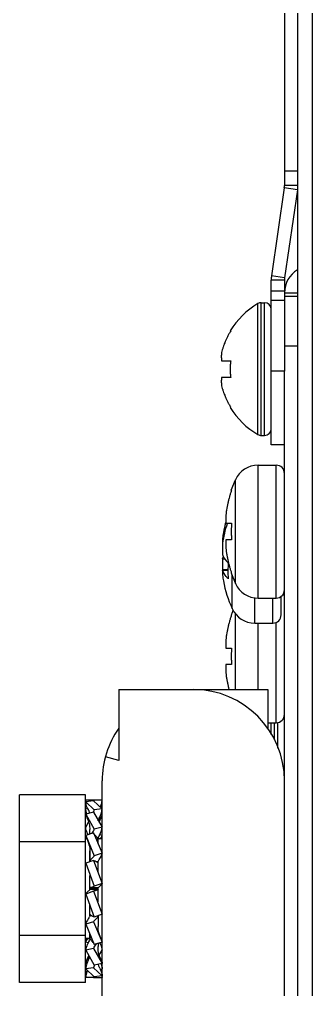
# Model space of a CAD drawing. Header units: millimetres. Extents: x 341 to 4391, y 324 to 2971.
# Drawn here: x 3727.6 to 3745.3, y 1514.4 to 1572.8 of the extents above; entities that cross this region are included whole.
import ezdxf

# ---------------------------------------------------------------- set-up
doc = ezdxf.new("R2010")
doc.units = ezdxf.units.MM
doc.header["$LTSCALE"] = 256.666667
doc.layers.get('0').update_dxf_attribs({"linetype": 'CONTINUOUS'})
doc.layers.add('ASSI', color=7, linetype='CONTINUOUS')
doc.layers.add('GEOM', color=7, linetype='CONTINUOUS')

msp = doc.modelspace()

# ---------------------------------------------------------------- linework, layer by layer
at = {"color": 9, "linetype": 'Continuous'}
msp.add_line((3745.285, 1428.464), (3745.285, 1908.664), dxfattribs=at)
at = {"color": 7, "linetype": 'Continuous'}
for p, q in [((3744.385, 1428.464), (3744.385, 1908.564)), ((3743.585, 1869.894), (3743.585, 1563.694)), ((3743.585, 1563.694), (3743.585, 1562.824)), ((3744.385, 1563.694), (3743.585, 1563.694)), ((3743.574, 1562.68), (3742.803, 1557.381)), ((3744.366, 1562.565), (3743.574, 1562.68)), ((3744.385, 1562.824), (3743.585, 1562.824)), ((3744.366, 1562.565), (3743.595, 1557.266)), ((3743.595, 1557.266), (3742.803, 1557.381)), ((3743.585, 1557.122), (3742.785, 1557.122)), ((3743.585, 1557.122), (3743.585, 1551.642)), ((3742.785, 1556.471), (3743.585, 1556.471)), ((3743.585, 1556.364), (3744.385, 1556.364)), ((3741.983, 1547.819), (3741.983, 1555.709)), ((3742.185, 1547.764), (3742.185, 1555.764)), ((3742.185, 1555.764), (3742.385, 1555.764)), ((3742.385, 1547.764), (3742.385, 1555.764)), ((3742.785, 1555.919), (3743.585, 1555.919)), ((3743.585, 1556.164), (3744.385, 1556.164)), ((3740.307, 1554.064), (3740.34, 1554.064)), ((3743.585, 1553.164), (3744.385, 1553.164)), ((3739.789, 1552.264), (3740.34, 1552.264)), ((3743.585, 1551.642), (3742.785, 1551.642)), ((3740.34, 1551.264), (3739.789, 1551.264)), ((3740.34, 1549.464), (3740.307, 1549.464)), ((3742.185, 1547.764), (3742.385, 1547.764)), ((3740.373, 1544.474), (3740.391, 1544.474)), ((3740.024, 1542.469), (3740.027, 1542.479)), ((3740.045, 1542.474), (3740.391, 1542.474)), ((3739.845, 1541.575), (3739.898, 1541.575)), ((3739.845, 1541.276), (3739.851, 1541.276)), ((3740.391, 1541.474), (3740.045, 1541.474)), ((3739.845, 1540.336), (3739.974, 1540.336)), ((3739.845, 1539.695), (3740.175, 1539.695)), ((3739.845, 1539.652), (3740.175, 1539.652)), ((3740.391, 1539.474), (3740.373, 1539.474)), ((3740.373, 1536.964), (3740.391, 1536.964)), ((3740.045, 1534.964), (3740.391, 1534.964)), ((3740.391, 1533.964), (3740.045, 1533.964)), ((3733.585, 1532.464), (3733.585, 1528.191)), ((3733.585, 1532.464), (3742.585, 1532.464)), ((3742.585, 1532.464), (3742.585, 1530.126)), ((3733.585, 1528.191), (3732.779, 1528.411)), ((3732.585, 1513.964), (3732.585, 1526.964)), ((3727.585, 1514.814), (3727.585, 1526.114)), ((3731.585, 1526.114), (3727.585, 1526.114)), ((3731.585, 1514.814), (3731.585, 1526.114)), ((3731.593, 1525.814), (3732.576, 1525.814)), ((3732.063, 1525.762), (3731.593, 1525.703)), ((3731.593, 1525.703), (3732.106, 1525.221)), ((3731.593, 1525.28), (3731.679, 1525.36)), ((3732.063, 1525.762), (3732.576, 1525.28)), ((3732.576, 1525.28), (3732.106, 1525.221)), ((3732.063, 1525.07), (3731.593, 1524.96)), ((3731.593, 1524.96), (3732.106, 1524.054)), ((3732.063, 1525.07), (3732.576, 1524.164)), ((3732.576, 1524.96), (3732.517, 1524.974)), ((3731.593, 1524.164), (3731.767, 1524.47)), ((3732.576, 1524.164), (3732.106, 1524.054)), ((3732.063, 1523.823), (3731.593, 1523.675)), ((3731.593, 1523.675), (3732.106, 1522.455)), ((3731.604, 1523.615), (3731.593, 1523.675)), ((3731.835, 1523.751), (3731.834, 1524.026)), ((3731.835, 1523.751), (3731.835, 1523.949)), ((3731.979, 1523.819), (3732.016, 1523.873)), ((3732.063, 1523.823), (3732.576, 1522.603)), ((3732.576, 1523.675), (3732.435, 1523.72)), ((3732.505, 1523.464), (3732.565, 1523.615)), ((3732.565, 1523.615), (3732.576, 1523.675)), ((3731.585, 1523.289), (3727.585, 1523.289)), ((3731.665, 1523.464), (3731.585, 1523.464)), ((3732.335, 1523.475), (3732.313, 1523.475)), ((3732.335, 1523.434), (3732.326, 1523.434)), ((3732.335, 1523.403), (3732.335, 1523.475)), ((3732.335, 1523.434), (3732.335, 1523.467)), ((3732.585, 1523.464), (3732.335, 1523.464)), ((3732.335, 1523.177), (3732.335, 1523.403)), ((3731.835, 1522.738), (3731.835, 1522.089)), ((3731.835, 1522.089), (3731.835, 1522.738)), ((3732.576, 1522.603), (3732.106, 1522.455)), ((3732.063, 1522.171), (3731.593, 1522.003)), ((3731.593, 1522.003), (3732.106, 1520.615)), ((3732.063, 1522.171), (3732.576, 1520.783)), ((3732.335, 1522.091), (3732.212, 1522.091)), ((3732.335, 1522.044), (3732.292, 1522.044)), ((3732.335, 1522.003), (3732.335, 1522.091)), ((3732.335, 1522.044), (3732.335, 1522.089)), ((3732.335, 1521.436), (3732.335, 1522.003)), ((3731.835, 1520.464), (3731.835, 1521.252)), ((3731.835, 1520.417), (3731.835, 1521.252)), ((3732.576, 1520.783), (3732.106, 1520.615)), ((3732.063, 1520.313), (3731.593, 1520.145)), ((3731.593, 1520.145), (3732.106, 1518.757)), ((3732.335, 1520.511), (3731.835, 1520.511)), ((3732.335, 1520.464), (3731.835, 1520.464)), ((3731.835, 1520.414), (3731.835, 1520.417)), ((3732.335, 1520.417), (3731.835, 1520.417)), ((3732.063, 1520.313), (3732.576, 1518.925)), ((3732.335, 1520.464), (3732.335, 1520.515)), ((3732.335, 1520.417), (3732.335, 1520.511)), ((3732.335, 1519.676), (3732.335, 1520.417)), ((3731.835, 1518.884), (3731.835, 1519.492)), ((3731.835, 1518.837), (3731.835, 1519.492)), ((3731.879, 1518.884), (3731.835, 1518.884)), ((3731.959, 1518.837), (3731.835, 1518.837)), ((3732.576, 1518.925), (3732.106, 1518.757)), ((3732.335, 1518.84), (3732.335, 1518.191)), ((3732.063, 1518.473), (3731.593, 1518.325)), ((3731.593, 1518.325), (3732.106, 1517.105)), ((3732.063, 1518.473), (3732.576, 1517.253)), ((3731.585, 1517.639), (3727.585, 1517.639)), ((3731.835, 1517.494), (3731.835, 1517.751)), ((3731.835, 1517.453), (3731.835, 1517.751)), ((3731.835, 1517.464), (3731.585, 1517.464)), ((3731.605, 1517.313), (3731.593, 1517.253)), ((3731.734, 1517.208), (3731.593, 1517.253)), ((3731.654, 1517.437), (3731.605, 1517.313)), ((3731.665, 1517.464), (3731.654, 1517.437)), ((3731.844, 1517.494), (3731.835, 1517.494)), ((3731.856, 1517.453), (3731.835, 1517.453)), ((3732.576, 1517.253), (3732.106, 1517.105)), ((3732.21, 1517.137), (3732.174, 1517.085)), ((3732.335, 1517.177), (3732.335, 1516.98)), ((3732.585, 1517.464), (3732.505, 1517.464)), ((3732.565, 1517.313), (3732.576, 1517.253)), ((3732.063, 1516.874), (3731.593, 1516.764)), ((3731.593, 1516.764), (3732.106, 1515.858)), ((3732.063, 1516.874), (3732.576, 1515.968)), ((3732.465, 1516.304), (3732.39, 1516.504)), ((3732.403, 1516.457), (3732.576, 1516.764)), ((3731.652, 1515.954), (3731.593, 1515.968)), ((3731.765, 1516.461), (3731.751, 1516.419)), ((3732.576, 1515.968), (3732.106, 1515.858)), ((3732.532, 1516.157), (3732.465, 1516.304)), ((3732.063, 1515.707), (3731.593, 1515.649)), ((3731.593, 1515.649), (3732.106, 1515.166)), ((3732.063, 1515.707), (3732.576, 1515.225)), ((3732.491, 1515.568), (3732.576, 1515.649)), ((3731.585, 1514.814), (3727.585, 1514.814)), ((3732.063, 1515.114), (3731.593, 1515.114)), ((3732.063, 1515.114), (3732.576, 1515.114)), ((3732.576, 1515.225), (3732.106, 1515.166))]:
    msp.add_line(p, q, dxfattribs=at)
for points in [[(3731.731, 1525.257), (3731.735, 1525.249), (3731.747, 1525.224), (3731.759, 1525.2), (3731.769, 1525.175), (3731.779, 1525.151), (3731.787, 1525.128), (3731.795, 1525.104), (3731.802, 1525.081), (3731.808, 1525.058), (3731.813, 1525.035), (3731.818, 1525.013)], [(3731.638, 1524.771), (3731.651, 1524.742), (3731.691, 1524.655), (3731.729, 1524.566), (3731.763, 1524.475)], [(3732.406, 1524.465), (3732.465, 1524.624), (3732.532, 1524.772)], [(3731.763, 1524.475), (3731.791, 1524.384), (3731.812, 1524.292)], [(3731.812, 1524.292), (3731.825, 1524.201), (3731.832, 1524.111), (3731.834, 1524.026)], [(3731.604, 1523.615), (3731.667, 1523.459), (3731.742, 1523.262)], [(3731.742, 1523.262), (3731.8, 1523.077), (3731.829, 1522.912), (3731.835, 1522.738)], [(3732.423, 1517.679), (3732.367, 1517.862), (3732.34, 1518.021), (3732.335, 1518.19)], [(3732.565, 1517.313), (3732.498, 1517.48), (3732.423, 1517.679)], [(3732.39, 1516.504), (3732.345, 1516.722), (3732.335, 1516.979)], [(3731.751, 1516.419), (3731.719, 1516.337), (3731.684, 1516.257), (3731.647, 1516.178), (3731.638, 1516.157)], [(3732.439, 1515.671), (3732.379, 1515.809), (3732.357, 1515.916)]]:
    msp.add_lwpolyline(points, dxfattribs=at)
for centre, radius, start, end in [((3742.585, 1562.824), 1, 351.72332, 360), ((3744.585, 1557.122), 1.8, 171.72332, 180), ((3745.185, 1556.364), 1.6, 120.59889, 180), ((3744.585, 1557.122), 1, 171.72332, 180), ((3742.185, 1555.364), 0.4, 90, 120.30118), ((3742.385, 1555.364), 0.4, 0, 90), ((3744.388, 1551.58), 4.75, 151.03163, 151.99262), ((3744.392, 1551.577), 4.755, 148.46592, 151.0313), ((3744.356, 1551.594), 4.715, 158.99775, 159.4819), ((3744.363, 1551.591), 4.723, 157.45244, 158.99746), ((3744.37, 1551.588), 4.73, 156.68262, 157.45262), ((3744.375, 1551.586), 4.735, 155.4278, 156.68253), ((3744.379, 1551.584), 4.74, 154.45979, 155.42782), ((3744.383, 1551.583), 4.744, 153.3188, 154.45978), ((3744.386, 1551.581), 4.747, 151.99259, 153.31875), ((3741.778, 1552.51), 2.005, 172.72561, 174.85983), ((3744.282, 1551.617), 4.637, 163.60363, 165.68242), ((3744.312, 1551.609), 4.669, 162.62279, 163.60512), ((3744.327, 1551.604), 4.684, 161.53495, 162.62273), ((3744.346, 1551.598), 4.704, 159.48126, 161.53441), ((3741.727, 1552.514), 1.954, 178.00369, 179.07382), ((3741.723, 1552.514), 1.95, 179.07411, 180.19949), ((3741.724, 1552.514), 1.951, 180.19954, 181.15407), ((3741.728, 1552.514), 1.955, 181.15446, 182.37669), ((3741.732, 1552.514), 1.959, 176.97715, 178.00366), ((3741.735, 1552.514), 1.962, 182.37652, 183.21587), ((3741.743, 1552.513), 1.97, 175.71404, 176.97664), ((3741.745, 1552.515), 1.973, 183.21665, 184.6016), ((3741.755, 1552.512), 1.982, 174.86274, 175.71439), ((3741.758, 1552.516), 1.985, 184.60089, 185.25577), ((3741.779, 1552.518), 2.006, 185.2585, 187.27409), ((3744.099, 1551.763), 3.792, 172.40122, 174.92222), ((3744.08, 1551.764), 3.774, 177.4579, 182.5421), ((3744.084, 1551.764), 3.778, 175.79528, 177.45767), ((3744.084, 1551.764), 3.778, 182.54233, 184.20472), ((3744.089, 1551.764), 3.782, 174.92312, 175.79542), ((3741.728, 1551.014), 1.955, 177.62337, 178.84548), ((3741.724, 1551.014), 1.951, 178.84587, 180.92582), ((3741.726, 1551.014), 1.953, 180.92611, 181.99638), ((3741.733, 1551.014), 1.96, 181.99641, 183.02279), ((3741.735, 1551.014), 1.962, 176.78409, 177.62352), ((3741.746, 1551.013), 1.973, 175.39843, 176.78331), ((3741.758, 1551.012), 1.985, 174.74422, 175.39913), ((3741.779, 1551.01), 2.006, 172.72591, 174.7415), ((3744.089, 1551.765), 3.782, 184.20458, 185.07688), ((3744.099, 1551.766), 3.792, 185.07778, 187.59878), ((3741.743, 1551.015), 1.97, 183.0233, 184.28602), ((3741.755, 1551.016), 1.982, 184.28565, 185.13722), ((3741.778, 1551.018), 2.005, 185.14015, 187.27441), ((3744.282, 1551.911), 4.637, 194.31758, 196.39637), ((3744.312, 1551.92), 4.669, 196.39488, 197.37721), ((3744.327, 1551.924), 4.684, 197.37727, 198.46505), ((3744.346, 1551.93), 4.704, 198.46559, 200.51874), ((3744.356, 1551.934), 4.715, 200.5181, 201.00225), ((3744.363, 1551.937), 4.723, 201.00254, 202.54756), ((3744.37, 1551.94), 4.73, 202.54738, 203.31738), ((3744.375, 1551.942), 4.735, 203.31747, 204.5722), ((3744.379, 1551.944), 4.74, 204.57218, 205.5402), ((3744.383, 1551.946), 4.744, 205.54022, 206.6812), ((3744.386, 1551.947), 4.747, 206.68125, 208.00741), ((3744.388, 1551.948), 4.75, 208.00738, 208.96837), ((3744.392, 1551.951), 4.755, 208.9687, 211.53408), ((3742.385, 1548.164), 0.4, 270, 360), ((3742.185, 1548.164), 0.4, 239.69882, 270), ((3747.02, 1542.159), 7.022, 164.2196, 165.42518), ((3747.015, 1542.16), 7.017, 163.86616, 164.21949), ((3747.011, 1542.161), 7.012, 162.30693, 163.86625), ((3747.005, 1542.163), 7.007, 160.74098, 162.30683), ((3747.106, 1542.141), 7.11, 170.13631, 171.15662), ((3747.082, 1542.145), 7.086, 169.42253, 170.13601), ((3747.066, 1542.148), 7.069, 168.56145, 169.42259), ((3747.052, 1542.151), 7.055, 167.73185, 168.56135), ((3747.042, 1542.153), 7.044, 166.98919, 167.73183), ((3747.033, 1542.155), 7.035, 166.01517, 166.98918), ((3747.026, 1542.157), 7.028, 165.42514, 166.01511), ((3744.295, 1542.724), 4.257, 178.28562, 179.1489), ((3744.315, 1542.724), 4.277, 179.1489, 179.97222), ((3744.236, 1542.726), 4.198, 176.61741, 178.28838), ((3747.188, 1542.129), 7.192, 171.70522, 173.25353), ((3747.132, 1542.137), 7.136, 171.15633, 171.70364), ((3746.11, 1540.444), 6.314, 161.48696, 172.42953), ((3746.084, 1540.793), 6.287, 164.5337, 169.60246), ((3746.08, 1540.793), 6.284, 163.92933, 164.4347), ((3744.312, 1542.724), 4.274, 179.97131, 181.11038), ((3744.293, 1542.724), 4.255, 181.11085, 181.67167), ((3744.237, 1542.722), 4.2, 181.66856, 183.38244), ((3746.097, 1540.446), 6.302, 161.2482, 161.46526), ((3747.553, 1541.974), 7.179, 178.0663, 178.66696), ((3747.546, 1541.974), 7.172, 177.33496, 178.06632), ((3747.532, 1541.975), 7.158, 176.00309, 177.33521), ((3746.143, 1540.782), 6.347, 169.60736, 172.82745), ((3747.558, 1541.974), 7.185, 178.66701, 181.33299), ((3747.553, 1541.974), 7.179, 181.33304, 181.9337), ((3747.546, 1541.974), 7.172, 181.93368, 182.66504), ((3747.532, 1541.973), 7.158, 182.66479, 183.99691), ((3741.358, 1541.425), 1.521, 174.36058, 185.63942), ((3746.791, 1540.912), 6.953, 177.35859, 182.64141), ((3746.195, 1540.433), 6.4, 172.43297, 172.8233), ((3744.312, 1541.224), 4.274, 178.88961, 180.02871), ((3744.315, 1541.224), 4.278, 180.0278, 180.85108), ((3744.295, 1541.224), 4.257, 180.85108, 181.71439), ((3744.293, 1541.224), 4.255, 178.32833, 178.88913), ((3744.237, 1541.226), 4.2, 176.61756, 178.33145), ((3744.236, 1541.222), 4.198, 181.71163, 183.38258), ((3747.188, 1541.819), 7.192, 186.74647, 188.29478), ((3747.132, 1541.811), 7.136, 188.29635, 188.84367), ((3747.106, 1541.807), 7.11, 188.84339, 189.86368), ((3747.082, 1541.803), 7.086, 189.86399, 190.57747), ((3747.066, 1541.8), 7.069, 190.57741, 191.43855), ((3746.791, 1540.016), 6.953, 177.35859, 182.64141), ((3747.052, 1541.797), 7.055, 191.43865, 192.26815), ((3747.042, 1541.795), 7.044, 192.26817, 193.01081), ((3746.51, 1539.609), 6.337, 175.74914, 179.61083), ((3747.033, 1541.793), 7.035, 193.01082, 193.98483), ((3747.026, 1541.791), 7.028, 193.98489, 194.57486), ((3747.02, 1541.789), 7.022, 194.57482, 195.78041), ((3747.015, 1541.788), 7.017, 195.78051, 196.13384), ((3741.358, 1539.503), 1.521, 174.36058, 185.63942), ((3746.195, 1540.495), 6.4, 187.1767, 187.56703), ((3746.143, 1540.146), 6.347, 187.17255, 190.39264), ((3746.512, 1539.609), 6.339, 179.60913, 184.25024), ((3747.011, 1541.787), 7.012, 196.13375, 197.69307), ((3747.005, 1541.785), 7.007, 197.69317, 199.25902), ((3747.005, 1534.653), 7.007, 160.74098, 162.30683), ((3747.033, 1534.645), 7.035, 166.01517, 166.98918), ((3747.026, 1534.647), 7.028, 165.42514, 166.01511), ((3747.02, 1534.649), 7.022, 164.2196, 165.42518), ((3747.015, 1534.65), 7.017, 163.86616, 164.21949), ((3747.011, 1534.651), 7.012, 162.30693, 163.86625), ((3747.106, 1534.631), 7.11, 170.13631, 171.15662), ((3747.082, 1534.635), 7.086, 169.42253, 170.13601), ((3747.066, 1534.638), 7.069, 168.56145, 169.42259), ((3747.052, 1534.641), 7.055, 167.73185, 168.56135), ((3747.042, 1534.643), 7.044, 166.98919, 167.73183), ((3744.295, 1535.214), 4.257, 178.28562, 179.1489), ((3744.315, 1535.214), 4.277, 179.1489, 179.97222), ((3744.312, 1535.214), 4.274, 179.97131, 181.11038), ((3744.236, 1535.216), 4.198, 176.61741, 178.28838), ((3747.188, 1534.619), 7.192, 171.70522, 173.25353), ((3747.132, 1534.627), 7.136, 171.15633, 171.70364), ((3744.293, 1535.214), 4.255, 181.11085, 181.67167), ((3744.237, 1535.212), 4.2, 181.66856, 183.38244), ((3747.558, 1534.464), 7.185, 178.66701, 181.33299), ((3747.553, 1534.464), 7.179, 178.0663, 178.66696), ((3747.546, 1534.464), 7.172, 177.33496, 178.06632), ((3747.532, 1534.465), 7.158, 176.00309, 177.33521), ((3747.553, 1534.464), 7.179, 181.33304, 181.9337), ((3747.546, 1534.464), 7.172, 181.93368, 182.66504), ((3747.532, 1534.463), 7.158, 182.66479, 183.99691), ((3744.312, 1533.714), 4.274, 178.88961, 180.02871), ((3744.315, 1533.714), 4.278, 180.0278, 180.85108), ((3744.295, 1533.714), 4.257, 180.85108, 181.71439), ((3744.293, 1533.714), 4.255, 178.32833, 178.88913), ((3744.237, 1533.716), 4.2, 176.61756, 178.33145), ((3744.236, 1533.712), 4.198, 181.71163, 183.38258), ((3747.188, 1534.309), 7.192, 186.74647, 188.29478), ((3747.132, 1534.301), 7.136, 188.29635, 188.84367), ((3747.106, 1534.297), 7.11, 188.84339, 189.86368), ((3747.082, 1534.293), 7.086, 189.86399, 190.57747), ((3747.066, 1534.29), 7.069, 190.57741, 191.43855), ((3747.052, 1534.287), 7.055, 191.43865, 192.26815), ((3738.085, 1526.964), 5.5, 0, 90), ((3747.042, 1534.285), 7.044, 192.26817, 193.01081), ((3747.033, 1534.283), 7.035, 193.01082, 193.98483), ((3747.026, 1534.281), 7.028, 193.98489, 194.57486), ((3747.022, 1534.28), 7.024, 194.57489, 194.98421), ((3738.085, 1526.964), 5.5, 144.9032, 180), ((3735.025, 1521.713), 3.703, 145.33413, 145.85804), ((3732.33, 1519.579), 0.831, 241.44044, 243.42333), ((3735.786, 1514.571), 4.401, 145.16301, 145.44799), ((3731.179, 1515.492), 1.416, 17.29369, 19.03642)]:
    msp.add_arc(centre, radius, start, end, dxfattribs=at)
for points in [[(3739.845, 1540.592), (3739.86, 1540.548), (3739.879, 1540.505), (3739.899, 1540.464)], [(3739.845, 1540.336), (3739.86, 1540.38), (3739.879, 1540.423), (3739.899, 1540.464)], [(3731.601, 1525.704), (3731.596, 1525.74), (3731.593, 1525.777), (3731.593, 1525.814)], [(3731.65, 1524.978), (3731.617, 1525.075), (3731.593, 1525.177), (3731.593, 1525.28)], [(3731.731, 1525.257), (3731.713, 1525.291), (3731.695, 1525.325), (3731.679, 1525.36)], [(3732.47, 1525.38), (3732.515, 1525.483), (3732.553, 1525.592), (3732.568, 1525.704)], [(3732.518, 1524.974), (3732.552, 1525.072), (3732.576, 1525.176), (3732.576, 1525.28)], [(3732.568, 1525.704), (3732.573, 1525.74), (3732.576, 1525.777), (3732.576, 1525.814)], [(3732.35, 1524.563), (3732.393, 1524.705), (3732.47, 1524.834), (3732.518, 1524.974)], [(3732.37, 1524.527), (3732.421, 1524.61), (3732.49, 1524.683), (3732.532, 1524.772)], [(3732.399, 1523.464), (3732.429, 1523.486), (3732.462, 1523.505), (3732.492, 1523.528)], [(3732.492, 1523.528), (3732.522, 1523.551), (3732.551, 1523.58), (3732.565, 1523.615)], [(3732.335, 1523.389), (3732.335, 1523.418), (3732.327, 1523.448), (3732.315, 1523.475)], [(3732.253, 1522.069), (3732.24, 1522.077), (3732.226, 1522.084), (3732.212, 1522.091)], [(3732.292, 1522.044), (3732.28, 1522.053), (3732.267, 1522.061), (3732.253, 1522.069)], [(3731.871, 1518.888), (3731.891, 1518.874), (3731.912, 1518.862), (3731.933, 1518.85)], [(3731.665, 1517.39), (3731.64, 1517.369), (3731.617, 1517.343), (3731.605, 1517.313)], [(3731.771, 1517.464), (3731.736, 1517.439), (3731.698, 1517.417), (3731.665, 1517.39)], [(3731.835, 1517.54), (3731.835, 1517.51), (3731.843, 1517.48), (3731.855, 1517.453)], [(3731.652, 1515.954), (3731.618, 1515.856), (3731.593, 1515.752), (3731.593, 1515.649)], [(3731.799, 1516.401), (3731.749, 1516.318), (3731.68, 1516.245), (3731.638, 1516.157)], [(3732.531, 1515.913), (3732.558, 1515.828), (3732.576, 1515.738), (3732.576, 1515.649)], [(3731.7, 1515.548), (3731.655, 1515.445), (3731.617, 1515.336), (3731.601, 1515.224)], [(3732.439, 1515.671), (3732.457, 1515.637), (3732.475, 1515.603), (3732.491, 1515.568)], [(3731.601, 1515.224), (3731.596, 1515.188), (3731.593, 1515.151), (3731.593, 1515.114)], [(3732.568, 1515.224), (3732.573, 1515.188), (3732.576, 1515.151), (3732.576, 1515.114)]]:
    msp.add_open_spline(points, degree=3, dxfattribs=at)
for points, knots in [([(3739.899, 1540.464), (3739.916, 1540.431), (3739.996, 1540.29), (3740.102, 1540.166), (3740.191, 1540.079)], [0, 0, 0, 0, 0.231936, 1, 1, 1, 1]), ([(3740.191, 1539.139), (3740.15, 1539.179), (3740.008, 1539.33), (3739.894, 1539.511), (3739.845, 1539.652)], [0, 0, 0, 0, 0.276339, 1, 1, 1, 1]), ([(3731.679, 1525.36), (3731.666, 1525.386), (3731.619, 1525.494), (3731.593, 1525.614), (3731.593, 1525.703)], [0, 0, 0, 0, 0.243423, 1, 1, 1, 1]), ([(3732.091, 1525.736), (3732.093, 1525.744), (3732.101, 1525.769), (3732.106, 1525.796), (3732.106, 1525.814)], [0, 0, 0, 0, 0.307876, 1, 1, 1, 1]), ([(3732.492, 1525.361), (3732.504, 1525.387), (3732.55, 1525.495), (3732.576, 1525.614), (3732.576, 1525.703)], [0, 0, 0, 0, 0.243527, 1, 1, 1, 1]), ([(3731.638, 1524.771), (3731.617, 1524.814), (3731.597, 1524.878), (3731.593, 1524.943), (3731.593, 1524.96)], [0, 0, 0, 0, 0.735675, 1, 1, 1, 1]), ([(3732.056, 1525.068), (3732.064, 1525.084), (3732.086, 1525.133), (3732.106, 1525.185), (3732.106, 1525.221)], [0, 0, 0, 0, 0.333914, 1, 1, 1, 1]), ([(3732.532, 1524.772), (3732.553, 1524.815), (3732.572, 1524.878), (3732.576, 1524.943), (3732.576, 1524.96)], [0, 0, 0, 0, 0.735801, 1, 1, 1, 1]), ([(3731.734, 1523.72), (3731.716, 1523.757), (3731.649, 1523.896), (3731.593, 1524.049), (3731.593, 1524.164)], [0, 0, 0, 0, 0.263542, 1, 1, 1, 1]), ([(3732.435, 1523.72), (3732.453, 1523.757), (3732.521, 1523.896), (3732.576, 1524.049), (3732.576, 1524.164)], [0, 0, 0, 0, 0.263741, 1, 1, 1, 1]), ([(3732.016, 1523.873), (3732.041, 1523.908), (3732.077, 1523.964), (3732.106, 1524.029), (3732.106, 1524.054)], [0, 0, 0, 0, 0.632582, 1, 1, 1, 1]), ([(3732.315, 1523.475), (3732.287, 1523.54), (3732.206, 1523.64), (3732.115, 1523.728), (3732.084, 1523.773)], [0, 0, 0, 0, 0.564786, 1, 1, 1, 1]), ([(3732.335, 1523.467), (3732.335, 1523.512), (3732.374, 1523.598), (3732.414, 1523.678), (3732.435, 1523.72)], [0, 0, 0, 0, 0.487361, 1, 1, 1, 1]), ([(3731.835, 1522.09), (3731.835, 1522.138), (3731.885, 1522.23), (3731.99, 1522.315), (3732.064, 1522.385), (3732.106, 1522.435), (3732.106, 1522.455)], [0, 0, 0, 0, 0.313522, 0.617979, 0.870369, 1, 1, 1, 1]), ([(3732.335, 1522.09), (3732.335, 1522.112), (3732.358, 1522.156), (3732.41, 1522.24), (3732.482, 1522.346), (3732.549, 1522.472), (3732.576, 1522.562), (3732.576, 1522.603)], [0, 0, 0, 0, 0.116261, 0.247957, 0.52371, 0.785178, 1, 1, 1, 1]), ([(3732.212, 1522.091), (3732.177, 1522.108), (3732.132, 1522.132), (3732.07, 1522.153), (3732.064, 1522.169)], [0, 0, 0, 0, 0.682265, 1, 1, 1, 1]), ([(3732.335, 1521.993), (3732.335, 1521.997), (3732.327, 1522.019), (3732.307, 1522.033), (3732.292, 1522.044)], [0, 0, 0, 0, 0.186456, 1, 1, 1, 1]), ([(3731.835, 1520.516), (3731.835, 1520.539), (3731.912, 1520.561), (3731.975, 1520.572), (3732.038, 1520.587), (3732.074, 1520.598), (3732.094, 1520.605), (3732.106, 1520.612), (3732.106, 1520.615)], [0, 0, 0, 0, 0.234722, 0.591057, 0.75759, 0.887532, 0.968178, 1, 1, 1, 1]), ([(3732.335, 1520.516), (3732.335, 1520.528), (3732.362, 1520.55), (3732.409, 1520.594), (3732.48, 1520.652), (3732.539, 1520.717), (3732.576, 1520.763), (3732.576, 1520.783)], [0, 0, 0, 0, 0.103277, 0.247311, 0.560657, 0.83546, 1, 1, 1, 1]), ([(3731.835, 1520.413), (3731.835, 1520.4), (3731.807, 1520.378), (3731.76, 1520.334), (3731.689, 1520.276), (3731.631, 1520.211), (3731.593, 1520.165), (3731.593, 1520.145)], [0, 0, 0, 0, 0.102993, 0.246936, 0.559924, 0.835552, 1, 1, 1, 1]), ([(3732.335, 1520.413), (3732.335, 1520.39), (3732.257, 1520.367), (3732.195, 1520.356), (3732.132, 1520.341), (3732.096, 1520.33), (3732.075, 1520.323), (3732.063, 1520.316), (3732.063, 1520.313)], [0, 0, 0, 0, 0.234215, 0.591078, 0.75691, 0.887891, 0.968257, 1, 1, 1, 1]), ([(3731.835, 1518.839), (3731.835, 1518.816), (3731.812, 1518.772), (3731.76, 1518.688), (3731.688, 1518.582), (3731.62, 1518.456), (3731.593, 1518.366), (3731.593, 1518.325)], [0, 0, 0, 0, 0.116098, 0.247815, 0.523315, 0.785232, 1, 1, 1, 1]), ([(3731.835, 1518.935), (3731.835, 1518.931), (3731.841, 1518.911), (3731.858, 1518.898), (3731.871, 1518.888)], [0, 0, 0, 0, 0.191218, 1, 1, 1, 1]), ([(3731.958, 1518.837), (3731.992, 1518.82), (3732.038, 1518.797), (3732.1, 1518.775), (3732.106, 1518.759)], [0, 0, 0, 0, 0.681527, 1, 1, 1, 1]), ([(3732.335, 1518.839), (3732.335, 1518.79), (3732.285, 1518.698), (3732.18, 1518.613), (3732.106, 1518.544), (3732.063, 1518.493), (3732.063, 1518.473)], [0, 0, 0, 0, 0.31304, 0.617988, 0.870702, 1, 1, 1, 1]), ([(3731.734, 1517.208), (3731.716, 1517.172), (3731.649, 1517.032), (3731.593, 1516.879), (3731.593, 1516.764)], [0, 0, 0, 0, 0.263535, 1, 1, 1, 1]), ([(3731.835, 1517.461), (3731.835, 1517.416), (3731.795, 1517.33), (3731.755, 1517.25), (3731.734, 1517.208)], [0, 0, 0, 0, 0.486608, 1, 1, 1, 1]), ([(3731.855, 1517.453), (3731.883, 1517.387), (3731.964, 1517.287), (3732.056, 1517.199), (3732.086, 1517.154)], [0, 0, 0, 0, 0.565636, 1, 1, 1, 1]), ([(3732.161, 1517.067), (3732.135, 1517.029), (3732.095, 1516.97), (3732.063, 1516.9), (3732.063, 1516.874)], [0, 0, 0, 0, 0.634587, 1, 1, 1, 1]), ([(3732.435, 1517.208), (3732.453, 1517.172), (3732.521, 1517.032), (3732.576, 1516.879), (3732.576, 1516.764)], [0, 0, 0, 0, 0.263741, 1, 1, 1, 1]), ([(3731.638, 1516.157), (3731.617, 1516.114), (3731.597, 1516.05), (3731.593, 1515.985), (3731.593, 1515.968)], [0, 0, 0, 0, 0.735675, 1, 1, 1, 1]), ([(3731.82, 1516.364), (3731.798, 1516.294), (3731.734, 1516.16), (3731.676, 1516.024), (3731.652, 1515.954)], [0, 0, 0, 0, 0.498988, 1, 1, 1, 1]), ([(3732.532, 1516.157), (3732.553, 1516.113), (3732.572, 1516.05), (3732.576, 1515.985), (3732.576, 1515.968)], [0, 0, 0, 0, 0.735799, 1, 1, 1, 1]), ([(3731.679, 1515.568), (3731.666, 1515.542), (3731.619, 1515.434), (3731.593, 1515.314), (3731.593, 1515.225)], [0, 0, 0, 0, 0.243421, 1, 1, 1, 1]), ([(3732.114, 1515.86), (3732.106, 1515.844), (3732.084, 1515.795), (3732.063, 1515.743), (3732.063, 1515.707)], [0, 0, 0, 0, 0.333104, 1, 1, 1, 1]), ([(3732.491, 1515.568), (3732.503, 1515.542), (3732.55, 1515.434), (3732.576, 1515.315), (3732.576, 1515.225)], [0, 0, 0, 0, 0.243538, 1, 1, 1, 1]), ([(3732.079, 1515.192), (3732.076, 1515.184), (3732.069, 1515.159), (3732.063, 1515.132), (3732.063, 1515.114)], [0, 0, 0, 0, 0.309257, 1, 1, 1, 1])]:
    msp.add_open_spline(points, degree=3, knots=knots, dxfattribs=at)
at = {"layer": 'ASSI', "color": 9, "linetype": 'Continuous'}
for p, q in [((3741.989, 1537.974), (3741.989, 1545.974)), ((3743.085, 1537.974), (3743.085, 1545.974)), ((3740.626, 1538.847), (3740.626, 1545.101)), ((3740.426, 1537.337), (3740.426, 1539.342)), ((3741.789, 1536.464), (3741.789, 1538.003)), ((3742.885, 1536.464), (3742.885, 1537.974)), ((3740.626, 1532.464), (3740.626, 1537.027)), ((3741.989, 1532.464), (3741.989, 1536.464)), ((3743.085, 1530.464), (3743.085, 1536.508)), ((3742.783, 1529.76), (3742.783, 1530.464)), ((3742.985, 1529.438), (3742.985, 1530.464)), ((3743.185, 1528.937), (3743.185, 1530.484))]:
    msp.add_line(p, q, dxfattribs=at)
at = {"layer": 'ASSI', "color": 7, "linetype": 'Continuous'}
for p, q in [((3741.989, 1545.974), (3743.085, 1545.974)), ((3740.375, 1544.48), (3740.626, 1545.101)), ((3740.375, 1539.469), (3740.626, 1538.847)), ((3741.989, 1537.974), (3743.085, 1537.974)), ((3743.385, 1536.964), (3743.385, 1538.085)), ((3741.789, 1536.464), (3742.885, 1536.464)), ((3742.585, 1530.464), (3743.085, 1530.464))]:
    msp.add_line(p, q, dxfattribs=at)
for centre, radius, start, end in [((3744.405, 1551.565), 4.8, 120.30118, 148.54207), ((3744.405, 1551.963), 4.8, 211.45793, 239.69882), ((3741.989, 1544.474), 1.5, 90, 155.28015), ((3743.085, 1545.474), 0.5, 0, 90), ((3746.785, 1540.264), 7, 190.39698, 204.71985), ((3741.989, 1539.474), 1.5, 204.71985, 270), ((3743.085, 1538.474), 0.5, 270, 360), ((3743.085, 1537.964), 0.5, 16.96727, 31.32989), ((3746.985, 1534.664), 7, 158.34587, 160.76974), ((3741.789, 1537.964), 1.5, 204.71985, 270), ((3742.885, 1536.964), 0.5, 270, 360), ((3743.085, 1530.964), 0.5, 270, 360)]:
    msp.add_arc(centre, radius, start, end, dxfattribs=at)
at = {"layer": 'GEOM', "color": 7, "linetype": 'Continuous'}
for p, q in [((3742.785, 1547.194), (3742.785, 1557.122)), ((3743.585, 1427.764), (3743.585, 1551.642)), ((3743.585, 1547.194), (3742.785, 1547.194))]:
    msp.add_line(p, q, dxfattribs=at)

doc.saveas('drawing.dxf')
